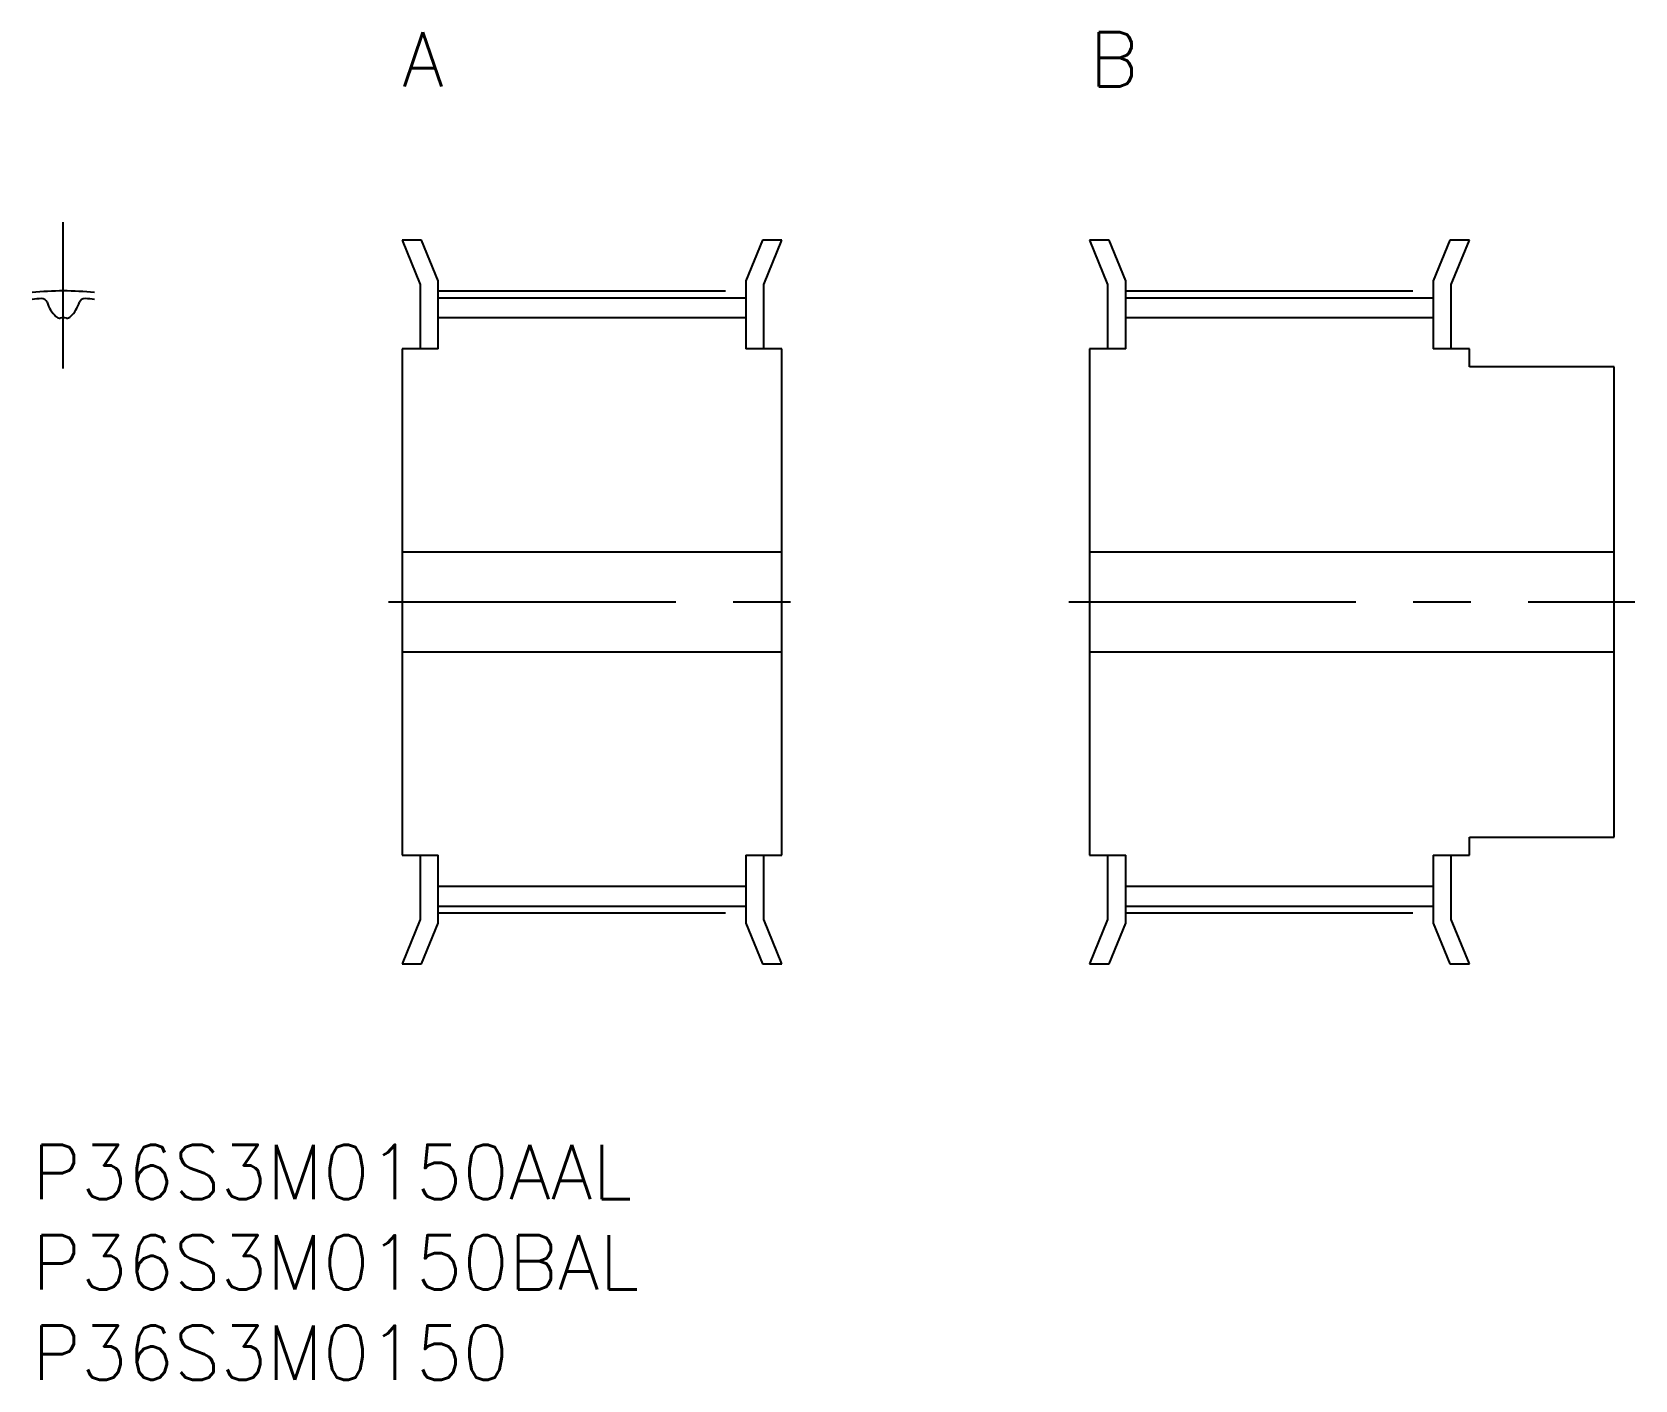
# Model space of a CAD drawing. Extents: x 0 to 88.6, y -13 to 61.5.
import ezdxf

# ---------------------------------------------------------------- set-up
doc = ezdxf.new("R2010")
doc.units = 0
doc.header["$LTSCALE"] = 0.5
doc.linetypes.add('CENTER', pattern=[50.8, 31.75, -6.35, 6.35, -6.35])
for name, color, linetype in [('MSM_CENTER', 1, 'CENTER'), ('MSM_CONTINUOUS', 7, 'CONTINUOUS'), ('MSM_PART_NUMBER', 7, 'CONTINUOUS')]:
    doc.layers.add(name, color=color, linetype=linetype)
doc.styles.get("Standard").update_dxf_attribs({"font": 'txt.shx', "height": 1, "bigfont": 'bigfont.shx'})

# ---------------------------------------------------------------- blocks, each defined once
blk = doc.blocks.new('*U36')
at = {"layer": 'MSM_PART_NUMBER'}
blk.add_text('P36S3M0150AAL', height=3, dxfattribs=at).set_placement((0, -3))
blk = doc.blocks.new('*U37')
at = {"layer": 'MSM_PART_NUMBER'}
blk.add_text('P36S3M0150BAL', height=3, dxfattribs=at).set_placement((0, -8))
blk = doc.blocks.new('*U38')
at = {"layer": 'MSM_PART_NUMBER'}
blk.add_text('P36S3M0150', height=3, dxfattribs=at).set_placement((0, -13))
blk = doc.blocks.new('*U39')
at = {"layer": 'MSM_PART_NUMBER'}
blk.add_text('A', height=3, dxfattribs=at).set_placement((20.452, 58.5))
blk = doc.blocks.new('*U40')
at = {"layer": 'MSM_PART_NUMBER'}
blk.add_text('B', height=3, dxfattribs=at).set_placement((58.452, 58.5))

msp = doc.modelspace()

# ---------------------------------------------------------------- linework, layer by layer
at = {"layer": 'MSM_CENTER'}
for p, q in [((1.726, 42.91), (1.726, 51)), ((22.452, 47.19), (39.452, 47.19)), ((60.452, 47.19), (77.452, 47.19)), ((19.702, 30), (42.202, 30)), ((57.302, 30), (88.602, 30)), ((22.452, 12.81), (39.452, 12.81)), ((60.452, 12.81), (77.452, 12.81))]:
    msp.add_line(p, q, dxfattribs=at)
msp.add_arc((1.726, 30), 17.19, 84.23713, 95.76287, dxfattribs=at)
at = {"layer": 'MSM_CONTINUOUS'}
for p, q in [((21.532, 50), (20.452, 50)), ((20.452, 50), (21.452, 47.553)), ((22.452, 47.75), (21.532, 50)), ((40.372, 50), (39.452, 47.75)), ((41.452, 50), (40.372, 50)), ((40.452, 47.553), (41.452, 50)), ((59.532, 50), (58.452, 50)), ((58.452, 50), (59.452, 47.553)), ((60.452, 47.75), (59.532, 50)), ((78.372, 50), (77.452, 47.75)), ((79.452, 50), (78.372, 50)), ((78.452, 47.553), (79.452, 50)), ((21.452, 47.553), (21.452, 44)), ((22.452, 44), (22.452, 47.75)), ((39.452, 47.75), (39.452, 44)), ((40.452, 44), (40.452, 47.553)), ((59.452, 47.553), (59.452, 44)), ((60.452, 44), (60.452, 47.75)), ((77.452, 47.75), (77.452, 44)), ((78.452, 44), (78.452, 47.553)), ((22.452, 46.81), (39.452, 46.81)), ((60.452, 46.81), (77.452, 46.81)), ((39.452, 45.7), (22.452, 45.7)), ((77.452, 45.7), (60.452, 45.7)), ((20.452, 44), (20.452, 16)), ((22.452, 44), (20.452, 44)), ((41.452, 44), (39.452, 44)), ((41.452, 16), (41.452, 44)), ((58.452, 44), (58.452, 16)), ((60.452, 44), (58.452, 44)), ((79.452, 44), (77.452, 44)), ((79.452, 43), (79.452, 44)), ((87.452, 43), (79.452, 43)), ((87.452, 17), (87.452, 43)), ((41.452, 32.75), (20.452, 32.75)), ((87.452, 32.75), (58.452, 32.75)), ((20.452, 27.25), (41.452, 27.25)), ((58.452, 27.25), (87.452, 27.25)), ((79.452, 16), (79.452, 17)), ((79.452, 17), (87.452, 17)), ((20.452, 16), (22.452, 16)), ((21.452, 16), (21.452, 12.447)), ((22.452, 12.25), (22.452, 16)), ((39.452, 16), (39.452, 12.25)), ((39.452, 16), (41.452, 16)), ((40.452, 12.447), (40.452, 16)), ((58.452, 16), (60.452, 16)), ((59.452, 16), (59.452, 12.447)), ((60.452, 12.25), (60.452, 16)), ((77.452, 16), (77.452, 12.25)), ((77.452, 16), (79.452, 16)), ((78.452, 12.447), (78.452, 16)), ((22.452, 14.3), (39.452, 14.3)), ((60.452, 14.3), (77.452, 14.3)), ((21.452, 12.447), (20.452, 10)), ((22.452, 13.19), (39.452, 13.19)), ((41.452, 10), (40.452, 12.447)), ((59.452, 12.447), (58.452, 10)), ((60.452, 13.19), (77.452, 13.19)), ((79.452, 10), (78.452, 12.447)), ((21.532, 10), (22.452, 12.25)), ((39.452, 12.25), (40.372, 10)), ((59.532, 10), (60.452, 12.25)), ((77.452, 12.25), (78.372, 10)), ((20.452, 10), (21.532, 10)), ((40.372, 10), (41.452, 10)), ((58.452, 10), (59.532, 10)), ((78.372, 10), (79.452, 10))]:
    msp.add_line(p, q, dxfattribs=at)
for centre, radius, start, end in [((1.726, 30), 16.81, 94.1064, 95.8936), ((0.544, 46.468), 0.3, 18.51372, 94.1064), ((2.701, 47.19), 1.975, 198.51372, 225.68083), ((0.751, 47.19), 1.975, 314.31917, 341.48628), ((2.908, 46.468), 0.3, 85.8936, 161.4863), ((1.726, 30), 16.81, 84.1064, 85.8936), ((1.531, 45.992), 0.3, 225.68083, 274.92334), ((1.726, 43.725), 1.975, 85.07666, 94.92334), ((1.921, 45.992), 0.3, 265.07666, 314.31917)]:
    msp.add_arc(centre, radius, start, end, dxfattribs=at)

# ---------------------------------------------------------------- block references
for name in ['*U39', '*U40', '*U36', '*U37', '*U38']:
    msp.add_blockref(name, (0, 0), dxfattribs=at)

doc.saveas('drawing.dxf')
